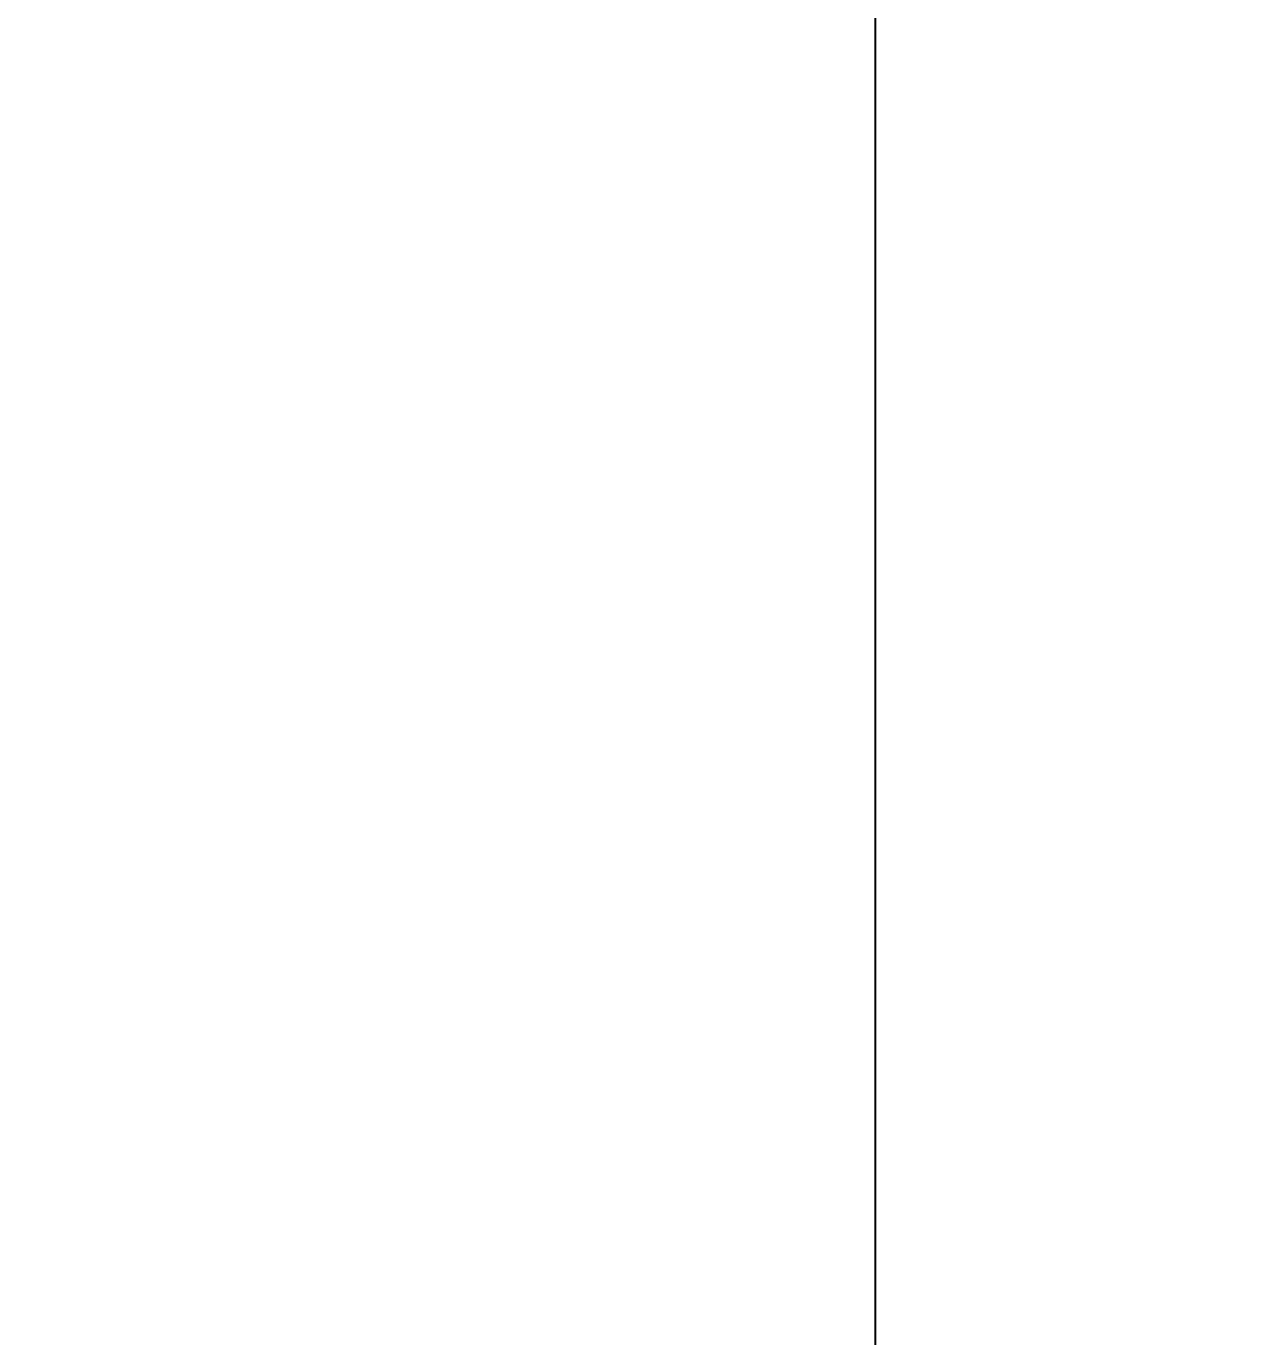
# Model space of a CAD drawing. Extents: x -891 to 6596, y -1 to 298.
# Drawn here: x -257.46 to -243.83, y 91.69 to 106.24 of the extents above; entities that cross this region are included whole.
import ezdxf

# ---------------------------------------------------------------- set-up
doc = ezdxf.new("R2010")
doc.units = 0
doc.header["$MEASUREMENT"] = 0
doc.dimstyles.get("Standard").update_dxf_attribs({"dimtxt": 0.18, "dimasz": 0.18, "dimexe": 0.18, "dimexo": 0.0625, "dimgap": 0.09, "dimtad": 0, "dimtih": 1, "dimtoh": 1, "dimdec": 4, "dimzin": 0, "dimdsep": 46, "dimtxsty": 'Standard', "dimcen": 0.09, "dimadec": 0, "dimazin": 0, "dimtfac": 1, "dimtdec": 4, "dimtofl": 0, "dimtmove": 0, "dimatfit": 3, "dimfxl": 1, "dimtolj": 1, "dimtzin": 0, "dimarcsym": 0})

# ---------------------------------------------------------------- blocks, each defined once
blk = doc.blocks.new('*D12')
at = {"color": 0, "lineweight": -2, "transparency": 16777216}
for p, q in [((-241.782, 239.496), (-87.729, 239.496)), ((-100.229, 214.496), (-100.229, 70.166)), ((-241.782, 45.166), (-87.729, 45.166))]:
    blk.add_line(p, q, dxfattribs=at)
at = {"color": 0, "lineweight": 18, "transparency": 16777216}
for points in [[(-104.395, 214.496), (-96.062, 214.496), (-100.229, 239.496)], [(-104.395, 70.166), (-96.062, 70.166), (-100.229, 45.166)]]:
    blk.add_solid(points, dxfattribs=at)
at = {"layer": 'Defpoints', "color": 0, "lineweight": 18, "transparency": 16777216}
for p in [(-248.032, 239.496), (-248.032, 45.166), (-100.229, 45.166)]:
    blk.add_point(p, dxfattribs=at)
at = {"color": 0, "transparency": 16777216, "insert": (-118.979, 142.331), "char_height": 25, "attachment_point": 5, "rotation": 90}
blk.add_mtext('1000', dxfattribs=at)

msp = doc.modelspace()

# ---------------------------------------------------------------- linework, layer by layer
msp.add_lwpolyline([(-364.63, 45.166), (-248.032, 45.166), (-248.032, 239.496), (-364.63, 239.496)], close=True)

# ---------------------------------------------------------------- dimensions: what is measured, and where the dimension line sits
dim = msp.add_linear_dim(base=(-100.229, 45.166), p1=(-248.032, 239.496), p2=(-248.032, 45.166), angle=90, text='1000', dimstyle='Standard', override={"dimscale": 10, "dimtxt": 2.5, "dimasz": 2.5, "dimexe": 1.25, "dimexo": 0.625, "dimgap": 0.625, "dimtad": 1, "dimtih": 0, "dimtoh": 0, "dimdec": 2, "dimzin": 8, "dimdsep": 44, "dimcen": 2.5, "dimtdec": 2, "dimtofl": 1, "dimtolj": 0, "dimtzin": 8})
dim.commit()
dim.dimension.update_dxf_attribs({"geometry": '*D12', "text_midpoint": (-118.979, 142.331)})

doc.saveas('drawing.dxf')
